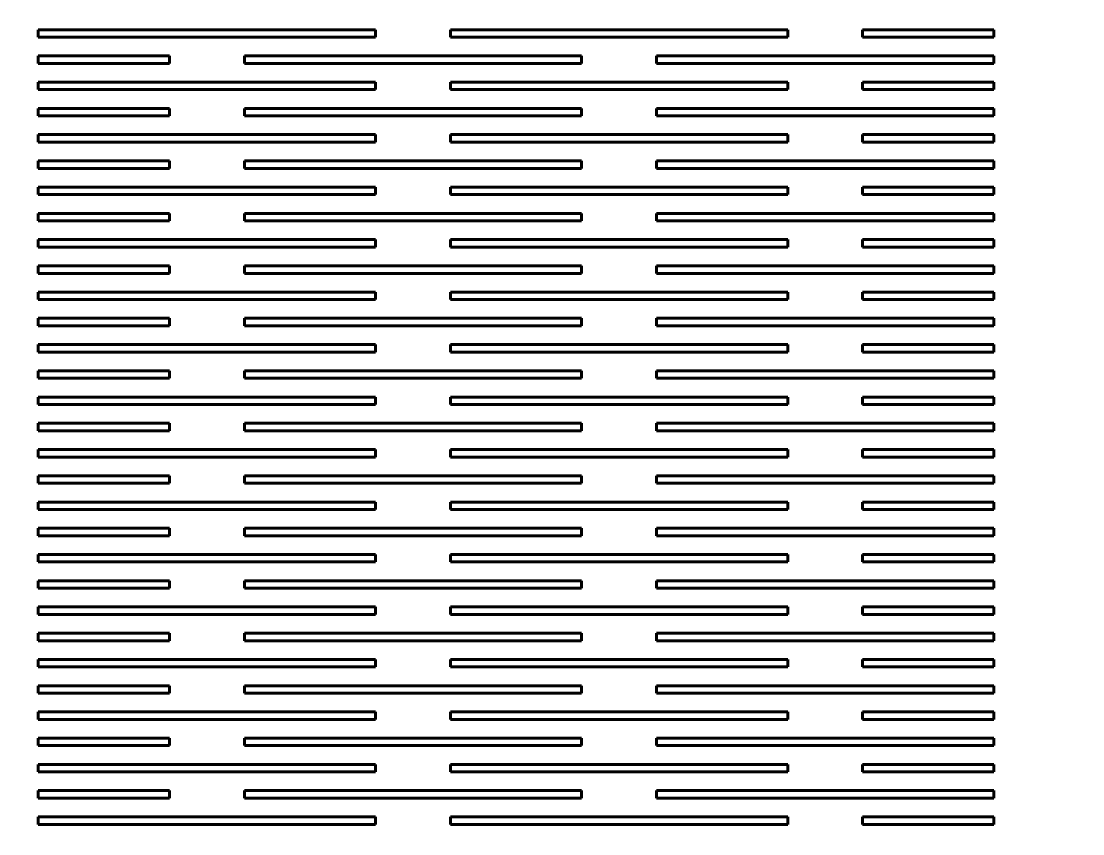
# Model space of a CAD drawing. Header units: millimetres. Extents: x -222 to 222, y -222 to 222.
# Drawn here: x -136.3 to 5.4, y -113.7 to -5.4 of the extents above; entities that cross this region are included whole.
import ezdxf

# ---------------------------------------------------------------- set-up
doc = ezdxf.new("R2010")
doc.units = ezdxf.units.MM
doc.linetypes.add('K5LT_BASIC', pattern=[0])

# ---------------------------------------------------------------- blocks, each defined once
blk = doc.blocks.new('U645')
at = {"color": 150, "linetype": 'K5LT_BASIC', "lineweight": 60, "true_color": 0x0080ff}
for p, q in [((-24, -112.5), (-24, -111.5)), ((-24, -111.5), (-6.5, -111.5)), ((-6.5, -111.5), (-6.5, -112.5)), ((-6.5, -112.5), (-24, -112.5))]:
    blk.add_line(p, q, dxfattribs=at)
blk = doc.blocks.new('U646')
at = {"color": 150, "linetype": 'K5LT_BASIC', "lineweight": 60, "true_color": 0x0080ff}
for p, q in [((-34, -111.5), (-79, -111.5)), ((-79, -111.5), (-79, -112.5)), ((-34, -112.5), (-34, -111.5)), ((-79, -112.5), (-34, -112.5))]:
    blk.add_line(p, q, dxfattribs=at)
blk = doc.blocks.new('U649')
at = {"color": 150, "linetype": 'K5LT_BASIC', "lineweight": 60, "true_color": 0x0080ff}
for p, q in [((-89, -111.5), (-134, -111.5)), ((-134, -111.5), (-134, -112.5)), ((-89, -112.5), (-89, -111.5)), ((-134, -112.5), (-89, -112.5))]:
    blk.add_line(p, q, dxfattribs=at)
blk = doc.blocks.new('U650')
at = {"color": 150, "linetype": 'K5LT_BASIC', "lineweight": 60, "true_color": 0x0080ff}
for p, q in [((-6.5, -108), (-51.5, -108)), ((-51.5, -108), (-51.5, -109)), ((-51.5, -109), (-6.5, -109)), ((-6.5, -109), (-6.5, -108))]:
    blk.add_line(p, q, dxfattribs=at)
blk = doc.blocks.new('U651')
at = {"color": 150, "linetype": 'K5LT_BASIC', "lineweight": 60, "true_color": 0x0080ff}
for p, q in [((-24, -105.5), (-24, -104.5)), ((-24, -104.5), (-6.5, -104.5)), ((-6.5, -104.5), (-6.5, -105.5)), ((-6.5, -105.5), (-24, -105.5))]:
    blk.add_line(p, q, dxfattribs=at)
blk = doc.blocks.new('U652')
at = {"color": 150, "linetype": 'K5LT_BASIC', "lineweight": 60, "true_color": 0x0080ff}
for p, q in [((-34, -104.5), (-79, -104.5)), ((-79, -104.5), (-79, -105.5)), ((-34, -105.5), (-34, -104.5)), ((-79, -105.5), (-34, -105.5))]:
    blk.add_line(p, q, dxfattribs=at)
blk = doc.blocks.new('U653')
at = {"color": 150, "linetype": 'K5LT_BASIC', "lineweight": 60, "true_color": 0x0080ff}
for p, q in [((-61.5, -108), (-106.5, -108)), ((-106.5, -108), (-106.5, -109)), ((-106.5, -109), (-61.5, -109)), ((-61.5, -109), (-61.5, -108))]:
    blk.add_line(p, q, dxfattribs=at)
blk = doc.blocks.new('U654')
at = {"color": 150, "linetype": 'K5LT_BASIC', "lineweight": 60, "true_color": 0x0080ff}
for p, q in [((-134, -109), (-134, -108)), ((-134, -108), (-116.5, -108)), ((-116.5, -109), (-134, -109)), ((-116.5, -108), (-116.5, -109))]:
    blk.add_line(p, q, dxfattribs=at)
blk = doc.blocks.new('U655')
at = {"color": 150, "linetype": 'K5LT_BASIC', "lineweight": 60, "true_color": 0x0080ff}
for p, q in [((-89, -104.5), (-134, -104.5)), ((-134, -104.5), (-134, -105.5)), ((-89, -105.5), (-89, -104.5)), ((-134, -105.5), (-89, -105.5))]:
    blk.add_line(p, q, dxfattribs=at)
blk = doc.blocks.new('U656')
at = {"color": 150, "linetype": 'K5LT_BASIC', "lineweight": 60, "true_color": 0x0080ff}
for p, q in [((-6.5, -101), (-51.5, -101)), ((-51.5, -101), (-51.5, -102)), ((-6.5, -102), (-6.5, -101)), ((-51.5, -102), (-6.5, -102))]:
    blk.add_line(p, q, dxfattribs=at)
blk = doc.blocks.new('U657')
at = {"color": 150, "linetype": 'K5LT_BASIC', "lineweight": 60, "true_color": 0x0080ff}
for p, q in [((-24, -98.5), (-24, -97.5)), ((-24, -97.5), (-6.5, -97.5)), ((-6.5, -97.5), (-6.5, -98.5)), ((-6.5, -98.5), (-24, -98.5))]:
    blk.add_line(p, q, dxfattribs=at)
blk = doc.blocks.new('U658')
at = {"color": 150, "linetype": 'K5LT_BASIC', "lineweight": 60, "true_color": 0x0080ff}
for p, q in [((-34, -97.5), (-79, -97.5)), ((-79, -97.5), (-79, -98.5)), ((-34, -98.5), (-34, -97.5)), ((-79, -98.5), (-34, -98.5))]:
    blk.add_line(p, q, dxfattribs=at)
blk = doc.blocks.new('U659')
at = {"color": 150, "linetype": 'K5LT_BASIC', "lineweight": 60, "true_color": 0x0080ff}
for p, q in [((-61.5, -101), (-106.5, -101)), ((-106.5, -101), (-106.5, -102)), ((-61.5, -102), (-61.5, -101)), ((-106.5, -102), (-61.5, -102))]:
    blk.add_line(p, q, dxfattribs=at)
blk = doc.blocks.new('U660')
at = {"color": 150, "linetype": 'K5LT_BASIC', "lineweight": 60, "true_color": 0x0080ff}
for p, q in [((-134, -102), (-134, -101)), ((-134, -101), (-116.5, -101)), ((-116.5, -101), (-116.5, -102)), ((-116.5, -102), (-134, -102))]:
    blk.add_line(p, q, dxfattribs=at)
blk = doc.blocks.new('U661')
at = {"color": 150, "linetype": 'K5LT_BASIC', "lineweight": 60, "true_color": 0x0080ff}
for p, q in [((-89, -97.5), (-134, -97.5)), ((-134, -97.5), (-134, -98.5)), ((-89, -98.5), (-89, -97.5)), ((-134, -98.5), (-89, -98.5))]:
    blk.add_line(p, q, dxfattribs=at)
blk = doc.blocks.new('U662')
at = {"color": 150, "linetype": 'K5LT_BASIC', "lineweight": 60, "true_color": 0x0080ff}
for p, q in [((-6.5, -94), (-51.5, -94)), ((-51.5, -94), (-51.5, -95)), ((-6.5, -95), (-6.5, -94)), ((-51.5, -95), (-6.5, -95))]:
    blk.add_line(p, q, dxfattribs=at)
blk = doc.blocks.new('U663')
at = {"color": 150, "linetype": 'K5LT_BASIC', "lineweight": 60, "true_color": 0x0080ff}
for p, q in [((-24, -91.5), (-24, -90.5)), ((-24, -90.5), (-6.5, -90.5)), ((-6.5, -90.5), (-6.5, -91.5)), ((-6.5, -91.5), (-24, -91.5))]:
    blk.add_line(p, q, dxfattribs=at)
blk = doc.blocks.new('U664')
at = {"color": 150, "linetype": 'K5LT_BASIC', "lineweight": 60, "true_color": 0x0080ff}
for p, q in [((-34, -90.5), (-79, -90.5)), ((-79, -90.5), (-79, -91.5)), ((-34, -91.5), (-34, -90.5)), ((-79, -91.5), (-34, -91.5))]:
    blk.add_line(p, q, dxfattribs=at)
blk = doc.blocks.new('U665')
at = {"color": 150, "linetype": 'K5LT_BASIC', "lineweight": 60, "true_color": 0x0080ff}
for p, q in [((-61.5, -94), (-106.5, -94)), ((-106.5, -94), (-106.5, -95)), ((-61.5, -95), (-61.5, -94)), ((-106.5, -95), (-61.5, -95))]:
    blk.add_line(p, q, dxfattribs=at)
blk = doc.blocks.new('U666')
at = {"color": 150, "linetype": 'K5LT_BASIC', "lineweight": 60, "true_color": 0x0080ff}
for p, q in [((-134, -95), (-134, -94)), ((-134, -94), (-116.5, -94)), ((-116.5, -94), (-116.5, -95)), ((-116.5, -95), (-134, -95))]:
    blk.add_line(p, q, dxfattribs=at)
blk = doc.blocks.new('U667')
at = {"color": 150, "linetype": 'K5LT_BASIC', "lineweight": 60, "true_color": 0x0080ff}
for p, q in [((-89, -90.5), (-134, -90.5)), ((-134, -90.5), (-134, -91.5)), ((-89, -91.5), (-89, -90.5)), ((-134, -91.5), (-89, -91.5))]:
    blk.add_line(p, q, dxfattribs=at)
blk = doc.blocks.new('U668')
at = {"color": 150, "linetype": 'K5LT_BASIC', "lineweight": 60, "true_color": 0x0080ff}
for p, q in [((-6.5, -87), (-51.5, -87)), ((-51.5, -87), (-51.5, -88)), ((-6.5, -88), (-6.5, -87)), ((-51.5, -88), (-6.5, -88))]:
    blk.add_line(p, q, dxfattribs=at)
blk = doc.blocks.new('U669')
at = {"color": 150, "linetype": 'K5LT_BASIC', "lineweight": 60, "true_color": 0x0080ff}
for p, q in [((-24, -84.5), (-24, -83.5)), ((-24, -83.5), (-6.5, -83.5)), ((-6.5, -83.5), (-6.5, -84.5)), ((-6.5, -84.5), (-24, -84.5))]:
    blk.add_line(p, q, dxfattribs=at)
blk = doc.blocks.new('U670')
at = {"color": 150, "linetype": 'K5LT_BASIC', "lineweight": 60, "true_color": 0x0080ff}
for p, q in [((-34, -83.5), (-79, -83.5)), ((-79, -83.5), (-79, -84.5)), ((-34, -84.5), (-34, -83.5)), ((-79, -84.5), (-34, -84.5))]:
    blk.add_line(p, q, dxfattribs=at)
blk = doc.blocks.new('U671')
at = {"color": 150, "linetype": 'K5LT_BASIC', "lineweight": 60, "true_color": 0x0080ff}
for p, q in [((-61.5, -87), (-106.5, -87)), ((-106.5, -87), (-106.5, -88)), ((-61.5, -88), (-61.5, -87)), ((-106.5, -88), (-61.5, -88))]:
    blk.add_line(p, q, dxfattribs=at)
blk = doc.blocks.new('U672')
at = {"color": 150, "linetype": 'K5LT_BASIC', "lineweight": 60, "true_color": 0x0080ff}
for p, q in [((-134, -88), (-134, -87)), ((-134, -87), (-116.5, -87)), ((-116.5, -87), (-116.5, -88)), ((-116.5, -88), (-134, -88))]:
    blk.add_line(p, q, dxfattribs=at)
blk = doc.blocks.new('U673')
at = {"color": 150, "linetype": 'K5LT_BASIC', "lineweight": 60, "true_color": 0x0080ff}
for p, q in [((-89, -83.5), (-134, -83.5)), ((-134, -83.5), (-134, -84.5)), ((-89, -84.5), (-89, -83.5)), ((-134, -84.5), (-89, -84.5))]:
    blk.add_line(p, q, dxfattribs=at)
blk = doc.blocks.new('U674')
at = {"color": 150, "linetype": 'K5LT_BASIC', "lineweight": 60, "true_color": 0x0080ff}
for p, q in [((-6.5, -80), (-51.5, -80)), ((-51.5, -80), (-51.5, -81)), ((-6.5, -81), (-6.5, -80)), ((-51.5, -81), (-6.5, -81))]:
    blk.add_line(p, q, dxfattribs=at)
blk = doc.blocks.new('U675')
at = {"color": 150, "linetype": 'K5LT_BASIC', "lineweight": 60, "true_color": 0x0080ff}
for p, q in [((-24, -77.5), (-24, -76.5)), ((-24, -76.5), (-6.5, -76.5)), ((-6.5, -77.5), (-24, -77.5)), ((-6.5, -76.5), (-6.5, -77.5))]:
    blk.add_line(p, q, dxfattribs=at)
blk = doc.blocks.new('U676')
at = {"color": 150, "linetype": 'K5LT_BASIC', "lineweight": 60, "true_color": 0x0080ff}
for p, q in [((-34, -76.5), (-79, -76.5)), ((-79, -76.5), (-79, -77.5)), ((-79, -77.5), (-34, -77.5)), ((-34, -77.5), (-34, -76.5))]:
    blk.add_line(p, q, dxfattribs=at)
blk = doc.blocks.new('U677')
at = {"color": 150, "linetype": 'K5LT_BASIC', "lineweight": 60, "true_color": 0x0080ff}
for p, q in [((-61.5, -80), (-106.5, -80)), ((-106.5, -80), (-106.5, -81)), ((-61.5, -81), (-61.5, -80)), ((-106.5, -81), (-61.5, -81))]:
    blk.add_line(p, q, dxfattribs=at)
blk = doc.blocks.new('U678')
at = {"color": 150, "linetype": 'K5LT_BASIC', "lineweight": 60, "true_color": 0x0080ff}
for p, q in [((-134, -81), (-134, -80)), ((-134, -80), (-116.5, -80)), ((-116.5, -80), (-116.5, -81)), ((-116.5, -81), (-134, -81))]:
    blk.add_line(p, q, dxfattribs=at)
blk = doc.blocks.new('U679')
at = {"color": 150, "linetype": 'K5LT_BASIC', "lineweight": 60, "true_color": 0x0080ff}
for p, q in [((-89, -76.5), (-134, -76.5)), ((-134, -76.5), (-134, -77.5)), ((-134, -77.5), (-89, -77.5)), ((-89, -77.5), (-89, -76.5))]:
    blk.add_line(p, q, dxfattribs=at)
blk = doc.blocks.new('U680')
at = {"color": 150, "linetype": 'K5LT_BASIC', "lineweight": 60, "true_color": 0x0080ff}
for p, q in [((-6.5, -73), (-51.5, -73)), ((-51.5, -73), (-51.5, -74)), ((-6.5, -74), (-6.5, -73)), ((-51.5, -74), (-6.5, -74))]:
    blk.add_line(p, q, dxfattribs=at)
blk = doc.blocks.new('U681')
at = {"color": 150, "linetype": 'K5LT_BASIC', "lineweight": 60, "true_color": 0x0080ff}
for p, q in [((-24, -70.5), (-24, -69.5)), ((-24, -69.5), (-6.5, -69.5)), ((-6.5, -70.5), (-24, -70.5)), ((-6.5, -69.5), (-6.5, -70.5))]:
    blk.add_line(p, q, dxfattribs=at)
blk = doc.blocks.new('U682')
at = {"color": 150, "linetype": 'K5LT_BASIC', "lineweight": 60, "true_color": 0x0080ff}
for p, q in [((-34, -69.5), (-79, -69.5)), ((-79, -69.5), (-79, -70.5)), ((-79, -70.5), (-34, -70.5)), ((-34, -70.5), (-34, -69.5))]:
    blk.add_line(p, q, dxfattribs=at)
blk = doc.blocks.new('U683')
at = {"color": 150, "linetype": 'K5LT_BASIC', "lineweight": 60, "true_color": 0x0080ff}
for p, q in [((-61.5, -73), (-106.5, -73)), ((-106.5, -73), (-106.5, -74)), ((-61.5, -74), (-61.5, -73)), ((-106.5, -74), (-61.5, -74))]:
    blk.add_line(p, q, dxfattribs=at)
blk = doc.blocks.new('U684')
at = {"color": 150, "linetype": 'K5LT_BASIC', "lineweight": 60, "true_color": 0x0080ff}
for p, q in [((-134, -74), (-134, -73)), ((-134, -73), (-116.5, -73)), ((-116.5, -73), (-116.5, -74)), ((-116.5, -74), (-134, -74))]:
    blk.add_line(p, q, dxfattribs=at)
blk = doc.blocks.new('U685')
at = {"color": 150, "linetype": 'K5LT_BASIC', "lineweight": 60, "true_color": 0x0080ff}
for p, q in [((-89, -69.5), (-134, -69.5)), ((-134, -69.5), (-134, -70.5)), ((-134, -70.5), (-89, -70.5)), ((-89, -70.5), (-89, -69.5))]:
    blk.add_line(p, q, dxfattribs=at)
blk = doc.blocks.new('U686')
at = {"color": 150, "linetype": 'K5LT_BASIC', "lineweight": 60, "true_color": 0x0080ff}
for p, q in [((-6.5, -66), (-51.5, -66)), ((-51.5, -66), (-51.5, -67)), ((-6.5, -67), (-6.5, -66)), ((-51.5, -67), (-6.5, -67))]:
    blk.add_line(p, q, dxfattribs=at)
blk = doc.blocks.new('U687')
at = {"color": 150, "linetype": 'K5LT_BASIC', "lineweight": 60, "true_color": 0x0080ff}
for p, q in [((-24, -63.5), (-24, -62.5)), ((-24, -62.5), (-6.5, -62.5)), ((-6.5, -63.5), (-24, -63.5)), ((-6.5, -62.5), (-6.5, -63.5))]:
    blk.add_line(p, q, dxfattribs=at)
blk = doc.blocks.new('U688')
at = {"color": 150, "linetype": 'K5LT_BASIC', "lineweight": 60, "true_color": 0x0080ff}
for p, q in [((-34, -62.5), (-79, -62.5)), ((-79, -62.5), (-79, -63.5)), ((-79, -63.5), (-34, -63.5)), ((-34, -63.5), (-34, -62.5))]:
    blk.add_line(p, q, dxfattribs=at)
blk = doc.blocks.new('U689')
at = {"color": 150, "linetype": 'K5LT_BASIC', "lineweight": 60, "true_color": 0x0080ff}
for p, q in [((-61.5, -66), (-106.5, -66)), ((-106.5, -66), (-106.5, -67)), ((-61.5, -67), (-61.5, -66)), ((-106.5, -67), (-61.5, -67))]:
    blk.add_line(p, q, dxfattribs=at)
blk = doc.blocks.new('U690')
at = {"color": 150, "linetype": 'K5LT_BASIC', "lineweight": 60, "true_color": 0x0080ff}
for p, q in [((-134, -67), (-134, -66)), ((-134, -66), (-116.5, -66)), ((-116.5, -66), (-116.5, -67)), ((-116.5, -67), (-134, -67))]:
    blk.add_line(p, q, dxfattribs=at)
blk = doc.blocks.new('U691')
at = {"color": 150, "linetype": 'K5LT_BASIC', "lineweight": 60, "true_color": 0x0080ff}
for p, q in [((-89, -62.5), (-134, -62.5)), ((-134, -62.5), (-134, -63.5)), ((-134, -63.5), (-89, -63.5)), ((-89, -63.5), (-89, -62.5))]:
    blk.add_line(p, q, dxfattribs=at)
blk = doc.blocks.new('U692')
at = {"color": 150, "linetype": 'K5LT_BASIC', "lineweight": 60, "true_color": 0x0080ff}
for p, q in [((-6.5, -59), (-51.5, -59)), ((-51.5, -59), (-51.5, -60)), ((-6.5, -60), (-6.5, -59)), ((-51.5, -60), (-6.5, -60))]:
    blk.add_line(p, q, dxfattribs=at)
blk = doc.blocks.new('U693')
at = {"color": 150, "linetype": 'K5LT_BASIC', "lineweight": 60, "true_color": 0x0080ff}
for p, q in [((-24, -56.5), (-24, -55.5)), ((-24, -55.5), (-6.5, -55.5)), ((-6.5, -56.5), (-24, -56.5)), ((-6.5, -55.5), (-6.5, -56.5))]:
    blk.add_line(p, q, dxfattribs=at)
blk = doc.blocks.new('U694')
at = {"color": 150, "linetype": 'K5LT_BASIC', "lineweight": 60, "true_color": 0x0080ff}
for p, q in [((-34, -55.5), (-79, -55.5)), ((-79, -55.5), (-79, -56.5)), ((-79, -56.5), (-34, -56.5)), ((-34, -56.5), (-34, -55.5))]:
    blk.add_line(p, q, dxfattribs=at)
blk = doc.blocks.new('U695')
at = {"color": 150, "linetype": 'K5LT_BASIC', "lineweight": 60, "true_color": 0x0080ff}
for p, q in [((-61.5, -59), (-106.5, -59)), ((-106.5, -59), (-106.5, -60)), ((-61.5, -60), (-61.5, -59)), ((-106.5, -60), (-61.5, -60))]:
    blk.add_line(p, q, dxfattribs=at)
blk = doc.blocks.new('U696')
at = {"color": 150, "linetype": 'K5LT_BASIC', "lineweight": 60, "true_color": 0x0080ff}
for p, q in [((-134, -60), (-134, -59)), ((-134, -59), (-116.5, -59)), ((-116.5, -59), (-116.5, -60)), ((-116.5, -60), (-134, -60))]:
    blk.add_line(p, q, dxfattribs=at)
blk = doc.blocks.new('U697')
at = {"color": 150, "linetype": 'K5LT_BASIC', "lineweight": 60, "true_color": 0x0080ff}
for p, q in [((-89, -55.5), (-134, -55.5)), ((-134, -55.5), (-134, -56.5)), ((-134, -56.5), (-89, -56.5)), ((-89, -56.5), (-89, -55.5))]:
    blk.add_line(p, q, dxfattribs=at)
blk = doc.blocks.new('U698')
at = {"color": 150, "linetype": 'K5LT_BASIC', "lineweight": 60, "true_color": 0x0080ff}
for p, q in [((-6.5, -52), (-51.5, -52)), ((-51.5, -52), (-51.5, -53)), ((-6.5, -53), (-6.5, -52)), ((-51.5, -53), (-6.5, -53))]:
    blk.add_line(p, q, dxfattribs=at)
blk = doc.blocks.new('U699')
at = {"color": 150, "linetype": 'K5LT_BASIC', "lineweight": 60, "true_color": 0x0080ff}
for p, q in [((-24, -49.5), (-24, -48.5)), ((-24, -48.5), (-6.5, -48.5)), ((-6.5, -49.5), (-24, -49.5)), ((-6.5, -48.5), (-6.5, -49.5))]:
    blk.add_line(p, q, dxfattribs=at)
blk = doc.blocks.new('U700')
at = {"color": 150, "linetype": 'K5LT_BASIC', "lineweight": 60, "true_color": 0x0080ff}
for p, q in [((-34, -48.5), (-79, -48.5)), ((-79, -48.5), (-79, -49.5)), ((-79, -49.5), (-34, -49.5)), ((-34, -49.5), (-34, -48.5))]:
    blk.add_line(p, q, dxfattribs=at)
blk = doc.blocks.new('U701')
at = {"color": 150, "linetype": 'K5LT_BASIC', "lineweight": 60, "true_color": 0x0080ff}
for p, q in [((-61.5, -52), (-106.5, -52)), ((-106.5, -52), (-106.5, -53)), ((-61.5, -53), (-61.5, -52)), ((-106.5, -53), (-61.5, -53))]:
    blk.add_line(p, q, dxfattribs=at)
blk = doc.blocks.new('U702')
at = {"color": 150, "linetype": 'K5LT_BASIC', "lineweight": 60, "true_color": 0x0080ff}
for p, q in [((-134, -53), (-134, -52)), ((-134, -52), (-116.5, -52)), ((-116.5, -52), (-116.5, -53)), ((-116.5, -53), (-134, -53))]:
    blk.add_line(p, q, dxfattribs=at)
blk = doc.blocks.new('U703')
at = {"color": 150, "linetype": 'K5LT_BASIC', "lineweight": 60, "true_color": 0x0080ff}
for p, q in [((-89, -48.5), (-134, -48.5)), ((-134, -48.5), (-134, -49.5)), ((-134, -49.5), (-89, -49.5)), ((-89, -49.5), (-89, -48.5))]:
    blk.add_line(p, q, dxfattribs=at)
blk = doc.blocks.new('U704')
at = {"color": 150, "linetype": 'K5LT_BASIC', "lineweight": 60, "true_color": 0x0080ff}
for p, q in [((-6.5, -45), (-51.5, -45)), ((-51.5, -45), (-51.5, -46)), ((-6.5, -46), (-6.5, -45)), ((-51.5, -46), (-6.5, -46))]:
    blk.add_line(p, q, dxfattribs=at)
blk = doc.blocks.new('U705')
at = {"color": 150, "linetype": 'K5LT_BASIC', "lineweight": 60, "true_color": 0x0080ff}
for p, q in [((-24, -42.5), (-24, -41.5)), ((-24, -41.5), (-6.5, -41.5)), ((-6.5, -41.5), (-6.5, -42.5)), ((-6.5, -42.5), (-24, -42.5))]:
    blk.add_line(p, q, dxfattribs=at)
blk = doc.blocks.new('U706')
at = {"color": 150, "linetype": 'K5LT_BASIC', "lineweight": 60, "true_color": 0x0080ff}
for p, q in [((-34, -41.5), (-79, -41.5)), ((-79, -41.5), (-79, -42.5)), ((-34, -42.5), (-34, -41.5)), ((-79, -42.5), (-34, -42.5))]:
    blk.add_line(p, q, dxfattribs=at)
blk = doc.blocks.new('U707')
at = {"color": 150, "linetype": 'K5LT_BASIC', "lineweight": 60, "true_color": 0x0080ff}
for p, q in [((-61.5, -45), (-106.5, -45)), ((-106.5, -45), (-106.5, -46)), ((-61.5, -46), (-61.5, -45)), ((-106.5, -46), (-61.5, -46))]:
    blk.add_line(p, q, dxfattribs=at)
blk = doc.blocks.new('U708')
at = {"color": 150, "linetype": 'K5LT_BASIC', "lineweight": 60, "true_color": 0x0080ff}
for p, q in [((-134, -46), (-134, -45)), ((-134, -45), (-116.5, -45)), ((-116.5, -45), (-116.5, -46)), ((-116.5, -46), (-134, -46))]:
    blk.add_line(p, q, dxfattribs=at)
blk = doc.blocks.new('U709')
at = {"color": 150, "linetype": 'K5LT_BASIC', "lineweight": 60, "true_color": 0x0080ff}
for p, q in [((-89, -41.5), (-134, -41.5)), ((-134, -41.5), (-134, -42.5)), ((-89, -42.5), (-89, -41.5)), ((-134, -42.5), (-89, -42.5))]:
    blk.add_line(p, q, dxfattribs=at)
blk = doc.blocks.new('U710')
at = {"color": 150, "linetype": 'K5LT_BASIC', "lineweight": 60, "true_color": 0x0080ff}
for p, q in [((-6.5, -38), (-51.5, -38)), ((-51.5, -38), (-51.5, -39)), ((-6.5, -39), (-6.5, -38)), ((-51.5, -39), (-6.5, -39))]:
    blk.add_line(p, q, dxfattribs=at)
blk = doc.blocks.new('U711')
at = {"color": 150, "linetype": 'K5LT_BASIC', "lineweight": 60, "true_color": 0x0080ff}
for p, q in [((-24, -35.5), (-24, -34.5)), ((-24, -34.5), (-6.5, -34.5)), ((-6.5, -34.5), (-6.5, -35.5)), ((-6.5, -35.5), (-24, -35.5))]:
    blk.add_line(p, q, dxfattribs=at)
blk = doc.blocks.new('U712')
at = {"color": 150, "linetype": 'K5LT_BASIC', "lineweight": 60, "true_color": 0x0080ff}
for p, q in [((-34, -34.5), (-79, -34.5)), ((-79, -34.5), (-79, -35.5)), ((-34, -35.5), (-34, -34.5)), ((-79, -35.5), (-34, -35.5))]:
    blk.add_line(p, q, dxfattribs=at)
blk = doc.blocks.new('U713')
at = {"color": 150, "linetype": 'K5LT_BASIC', "lineweight": 60, "true_color": 0x0080ff}
for p, q in [((-61.5, -38), (-106.5, -38)), ((-106.5, -38), (-106.5, -39)), ((-61.5, -39), (-61.5, -38)), ((-106.5, -39), (-61.5, -39))]:
    blk.add_line(p, q, dxfattribs=at)
blk = doc.blocks.new('U714')
at = {"color": 150, "linetype": 'K5LT_BASIC', "lineweight": 60, "true_color": 0x0080ff}
for p, q in [((-134, -39), (-134, -38)), ((-134, -38), (-116.5, -38)), ((-116.5, -38), (-116.5, -39)), ((-116.5, -39), (-134, -39))]:
    blk.add_line(p, q, dxfattribs=at)
blk = doc.blocks.new('U715')
at = {"color": 150, "linetype": 'K5LT_BASIC', "lineweight": 60, "true_color": 0x0080ff}
for p, q in [((-89, -34.5), (-134, -34.5)), ((-134, -34.5), (-134, -35.5)), ((-89, -35.5), (-89, -34.5)), ((-134, -35.5), (-89, -35.5))]:
    blk.add_line(p, q, dxfattribs=at)
blk = doc.blocks.new('U716')
at = {"color": 150, "linetype": 'K5LT_BASIC', "lineweight": 60, "true_color": 0x0080ff}
for p, q in [((-6.5, -31), (-51.5, -31)), ((-51.5, -31), (-51.5, -32)), ((-6.5, -32), (-6.5, -31)), ((-51.5, -32), (-6.5, -32))]:
    blk.add_line(p, q, dxfattribs=at)
blk = doc.blocks.new('U717')
at = {"color": 150, "linetype": 'K5LT_BASIC', "lineweight": 60, "true_color": 0x0080ff}
for p, q in [((-24, -28.5), (-24, -27.5)), ((-24, -27.5), (-6.5, -27.5)), ((-6.5, -27.5), (-6.5, -28.5)), ((-6.5, -28.5), (-24, -28.5))]:
    blk.add_line(p, q, dxfattribs=at)
blk = doc.blocks.new('U718')
at = {"color": 150, "linetype": 'K5LT_BASIC', "lineweight": 60, "true_color": 0x0080ff}
for p, q in [((-34, -27.5), (-79, -27.5)), ((-79, -27.5), (-79, -28.5)), ((-34, -28.5), (-34, -27.5)), ((-79, -28.5), (-34, -28.5))]:
    blk.add_line(p, q, dxfattribs=at)
blk = doc.blocks.new('U719')
at = {"color": 150, "linetype": 'K5LT_BASIC', "lineweight": 60, "true_color": 0x0080ff}
for p, q in [((-61.5, -31), (-106.5, -31)), ((-106.5, -31), (-106.5, -32)), ((-61.5, -32), (-61.5, -31)), ((-106.5, -32), (-61.5, -32))]:
    blk.add_line(p, q, dxfattribs=at)
blk = doc.blocks.new('U720')
at = {"color": 150, "linetype": 'K5LT_BASIC', "lineweight": 60, "true_color": 0x0080ff}
for p, q in [((-134, -32), (-134, -31)), ((-134, -31), (-116.5, -31)), ((-116.5, -31), (-116.5, -32)), ((-116.5, -32), (-134, -32))]:
    blk.add_line(p, q, dxfattribs=at)
blk = doc.blocks.new('U721')
at = {"color": 150, "linetype": 'K5LT_BASIC', "lineweight": 60, "true_color": 0x0080ff}
for p, q in [((-89, -27.5), (-134, -27.5)), ((-134, -27.5), (-134, -28.5)), ((-89, -28.5), (-89, -27.5)), ((-134, -28.5), (-89, -28.5))]:
    blk.add_line(p, q, dxfattribs=at)
blk = doc.blocks.new('U722')
at = {"color": 150, "linetype": 'K5LT_BASIC', "lineweight": 60, "true_color": 0x0080ff}
for p, q in [((-6.5, -24), (-51.5, -24)), ((-51.5, -24), (-51.5, -25)), ((-6.5, -25), (-6.5, -24)), ((-51.5, -25), (-6.5, -25))]:
    blk.add_line(p, q, dxfattribs=at)
blk = doc.blocks.new('U723')
at = {"color": 150, "linetype": 'K5LT_BASIC', "lineweight": 60, "true_color": 0x0080ff}
for p, q in [((-24, -21.5), (-24, -20.5)), ((-24, -20.5), (-6.5, -20.5)), ((-6.5, -20.5), (-6.5, -21.5)), ((-6.5, -21.5), (-24, -21.5))]:
    blk.add_line(p, q, dxfattribs=at)
blk = doc.blocks.new('U724')
at = {"color": 150, "linetype": 'K5LT_BASIC', "lineweight": 60, "true_color": 0x0080ff}
for p, q in [((-34, -20.5), (-79, -20.5)), ((-79, -20.5), (-79, -21.5)), ((-34, -21.5), (-34, -20.5)), ((-79, -21.5), (-34, -21.5))]:
    blk.add_line(p, q, dxfattribs=at)
blk = doc.blocks.new('U725')
at = {"color": 150, "linetype": 'K5LT_BASIC', "lineweight": 60, "true_color": 0x0080ff}
for p, q in [((-61.5, -24), (-106.5, -24)), ((-106.5, -24), (-106.5, -25)), ((-61.5, -25), (-61.5, -24)), ((-106.5, -25), (-61.5, -25))]:
    blk.add_line(p, q, dxfattribs=at)
blk = doc.blocks.new('U726')
at = {"color": 150, "linetype": 'K5LT_BASIC', "lineweight": 60, "true_color": 0x0080ff}
for p, q in [((-134, -25), (-134, -24)), ((-134, -24), (-116.5, -24)), ((-116.5, -24), (-116.5, -25)), ((-116.5, -25), (-134, -25))]:
    blk.add_line(p, q, dxfattribs=at)
blk = doc.blocks.new('U727')
at = {"color": 150, "linetype": 'K5LT_BASIC', "lineweight": 60, "true_color": 0x0080ff}
for p, q in [((-89, -20.5), (-134, -20.5)), ((-134, -20.5), (-134, -21.5)), ((-89, -21.5), (-89, -20.5)), ((-134, -21.5), (-89, -21.5))]:
    blk.add_line(p, q, dxfattribs=at)
blk = doc.blocks.new('U728')
at = {"color": 150, "linetype": 'K5LT_BASIC', "lineweight": 60, "true_color": 0x0080ff}
for p, q in [((-6.5, -17), (-51.5, -17)), ((-51.5, -17), (-51.5, -18)), ((-51.5, -18), (-6.5, -18)), ((-6.5, -18), (-6.5, -17))]:
    blk.add_line(p, q, dxfattribs=at)
blk = doc.blocks.new('U729')
at = {"color": 150, "linetype": 'K5LT_BASIC', "lineweight": 60, "true_color": 0x0080ff}
for p, q in [((-24, -14.5), (-24, -13.5)), ((-24, -13.5), (-6.5, -13.5)), ((-6.5, -13.5), (-6.5, -14.5)), ((-6.5, -14.5), (-24, -14.5))]:
    blk.add_line(p, q, dxfattribs=at)
blk = doc.blocks.new('U730')
at = {"color": 150, "linetype": 'K5LT_BASIC', "lineweight": 60, "true_color": 0x0080ff}
for p, q in [((-34, -13.5), (-79, -13.5)), ((-79, -13.5), (-79, -14.5)), ((-34, -14.5), (-34, -13.5)), ((-79, -14.5), (-34, -14.5))]:
    blk.add_line(p, q, dxfattribs=at)
blk = doc.blocks.new('U731')
at = {"color": 150, "linetype": 'K5LT_BASIC', "lineweight": 60, "true_color": 0x0080ff}
for p, q in [((-61.5, -17), (-106.5, -17)), ((-106.5, -17), (-106.5, -18)), ((-106.5, -18), (-61.5, -18)), ((-61.5, -18), (-61.5, -17))]:
    blk.add_line(p, q, dxfattribs=at)
blk = doc.blocks.new('U732')
at = {"color": 150, "linetype": 'K5LT_BASIC', "lineweight": 60, "true_color": 0x0080ff}
for p, q in [((-134, -18), (-134, -17)), ((-134, -17), (-116.5, -17)), ((-116.5, -18), (-134, -18)), ((-116.5, -17), (-116.5, -18))]:
    blk.add_line(p, q, dxfattribs=at)
blk = doc.blocks.new('U733')
at = {"color": 150, "linetype": 'K5LT_BASIC', "lineweight": 60, "true_color": 0x0080ff}
for p, q in [((-89, -13.5), (-134, -13.5)), ((-134, -13.5), (-134, -14.5)), ((-89, -14.5), (-89, -13.5)), ((-134, -14.5), (-89, -14.5))]:
    blk.add_line(p, q, dxfattribs=at)
blk = doc.blocks.new('U734')
at = {"color": 150, "linetype": 'K5LT_BASIC', "lineweight": 60, "true_color": 0x0080ff}
for p, q in [((-6.5, -10), (-51.5, -10)), ((-51.5, -10), (-51.5, -11)), ((-51.5, -11), (-6.5, -11)), ((-6.5, -11), (-6.5, -10))]:
    blk.add_line(p, q, dxfattribs=at)
blk = doc.blocks.new('U735')
at = {"color": 150, "linetype": 'K5LT_BASIC', "lineweight": 60, "true_color": 0x0080ff}
for p, q in [((-24, -7.5), (-24, -6.5)), ((-24, -6.5), (-6.5, -6.5)), ((-6.5, -6.5), (-6.5, -7.5)), ((-6.5, -7.5), (-24, -7.5))]:
    blk.add_line(p, q, dxfattribs=at)
blk = doc.blocks.new('U736')
at = {"color": 150, "linetype": 'K5LT_BASIC', "lineweight": 60, "true_color": 0x0080ff}
for p, q in [((-34, -6.5), (-79, -6.5)), ((-79, -6.5), (-79, -7.5)), ((-34, -7.5), (-34, -6.5)), ((-79, -7.5), (-34, -7.5))]:
    blk.add_line(p, q, dxfattribs=at)
blk = doc.blocks.new('U737')
at = {"color": 150, "linetype": 'K5LT_BASIC', "lineweight": 60, "true_color": 0x0080ff}
for p, q in [((-61.5, -10), (-106.5, -10)), ((-106.5, -10), (-106.5, -11)), ((-106.5, -11), (-61.5, -11)), ((-61.5, -11), (-61.5, -10))]:
    blk.add_line(p, q, dxfattribs=at)
blk = doc.blocks.new('U738')
at = {"color": 150, "linetype": 'K5LT_BASIC', "lineweight": 60, "true_color": 0x0080ff}
for p, q in [((-134, -11), (-134, -10)), ((-134, -10), (-116.5, -10)), ((-116.5, -11), (-134, -11)), ((-116.5, -10), (-116.5, -11))]:
    blk.add_line(p, q, dxfattribs=at)
blk = doc.blocks.new('U739')
at = {"color": 150, "linetype": 'K5LT_BASIC', "lineweight": 60, "true_color": 0x0080ff}
for p, q in [((-89, -6.5), (-134, -6.5)), ((-134, -6.5), (-134, -7.5)), ((-89, -7.5), (-89, -6.5)), ((-134, -7.5), (-89, -7.5))]:
    blk.add_line(p, q, dxfattribs=at)
blk = doc.blocks.new('U582')
at = {"color": 150, "linetype": 'K5LT_BASIC', "lineweight": 60, "true_color": 0x0080ff}
for p, q in [((-34, -7.5), (-34, -6.5)), ((-24, -7.5), (-24, -6.5)), ((-51.5, -10), (-29, -10)), ((-34, -14.5), (-34, -13.5)), ((-24, -14.5), (-24, -13.5)), ((-51.5, -17), (-29, -17)), ((-34, -21.5), (-34, -20.5)), ((-24, -21.5), (-24, -20.5)), ((-51.5, -24), (-29, -24)), ((-34, -28.5), (-34, -27.5)), ((-24, -28.5), (-24, -27.5)), ((-51.5, -31), (-29, -31)), ((-34, -35.5), (-34, -34.5)), ((-24, -35.5), (-24, -34.5)), ((-51.5, -38), (-29, -38)), ((-34, -42.5), (-34, -41.5)), ((-24, -42.5), (-24, -41.5)), ((-51.5, -45), (-29, -45)), ((-34, -49.5), (-34, -48.5)), ((-24, -49.5), (-24, -48.5)), ((-51.5, -52), (-29, -52)), ((-34, -56.5), (-34, -55.5)), ((-24, -56.5), (-24, -55.5)), ((-51.5, -59), (-29, -59)), ((-34, -63.5), (-34, -62.5)), ((-24, -63.5), (-24, -62.5)), ((-51.5, -66), (-29, -66)), ((-34, -70.5), (-34, -69.5)), ((-24, -70.5), (-24, -69.5)), ((-51.5, -73), (-29, -73)), ((-34, -77.5), (-34, -76.5)), ((-24, -77.5), (-24, -76.5)), ((-51.5, -80), (-29, -80)), ((-34, -84.5), (-34, -83.5)), ((-24, -84.5), (-24, -83.5)), ((-51.5, -87), (-29, -87)), ((-34, -91.5), (-34, -90.5)), ((-24, -91.5), (-24, -90.5)), ((-51.5, -94), (-29, -94)), ((-34, -98.5), (-34, -97.5)), ((-24, -98.5), (-24, -97.5)), ((-51.5, -101), (-29, -101)), ((-34, -105.5), (-34, -104.5)), ((-24, -105.5), (-24, -104.5)), ((-51.5, -108), (-29, -108)), ((-34, -112.5), (-34, -111.5)), ((-24, -112.5), (-24, -111.5))]:
    blk.add_line(p, q, dxfattribs=at)
for name in ['U739', 'U736', 'U735', 'U738', 'U737', 'U734', 'U733', 'U730', 'U729', 'U732', 'U731', 'U728', 'U727', 'U724', 'U723', 'U726', 'U725', 'U722', 'U721', 'U718', 'U717', 'U720', 'U719', 'U716', 'U715', 'U712', 'U711', 'U714', 'U713', 'U710', 'U709', 'U706', 'U705', 'U708', 'U707', 'U704', 'U703', 'U700', 'U699', 'U702', 'U701', 'U698', 'U697', 'U694', 'U693', 'U696', 'U695', 'U692', 'U691', 'U688', 'U687', 'U690', 'U689', 'U686', 'U685', 'U682', 'U681', 'U684', 'U683', 'U680', 'U679', 'U676', 'U675', 'U678', 'U677', 'U674', 'U673', 'U670', 'U669', 'U672', 'U671', 'U668', 'U667', 'U664', 'U663', 'U666', 'U665', 'U662', 'U661', 'U658', 'U657', 'U660', 'U659', 'U656', 'U655', 'U652', 'U651', 'U654', 'U653', 'U650', 'U649', 'U646', 'U645']:
    blk.add_blockref(name, (0, 0))
blk = doc.blocks.new('U581')
blk.add_blockref('U582', (0, 0))

msp = doc.modelspace()

# ---------------------------------------------------------------- linework, layer by layer
at = {"color": 150, "linetype": 'K5LT_BASIC', "lineweight": 60, "true_color": 0x0080ff}
msp.add_circle((0, 0), 222.5, dxfattribs=at)

# ---------------------------------------------------------------- block references
msp.add_blockref('U581', (0, 0))

doc.saveas('drawing.dxf')
